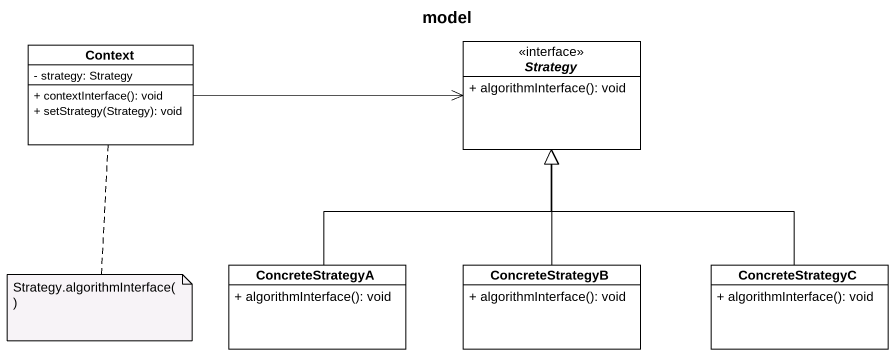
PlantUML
@startuml
title model
hide circle
hide empty members
skinparam classAttributeIconSize 0
class Context #FFFFFF {
  - strategy: Strategy
  + contextInterface(): void
  + setStrategy(Strategy): void
}
interface Strategy #FFFFFF {
  + algorithmInterface(): void
}
class ConcreteStrategyA #FFFFFF {
  + algorithmInterface(): void
}
class ConcreteStrategyB #FFFFFF {
  + algorithmInterface(): void
}
class ConcreteStrategyC #FFFFFF {
  + algorithmInterface(): void
}
Context -right-> Strategy
ConcreteStrategyA -up-|> Strategy
ConcreteStrategyB -up-|> Strategy
ConcreteStrategyC -up-|> Strategy
note bottom of Context : Strategy.algorithmInterface()
@enduml
